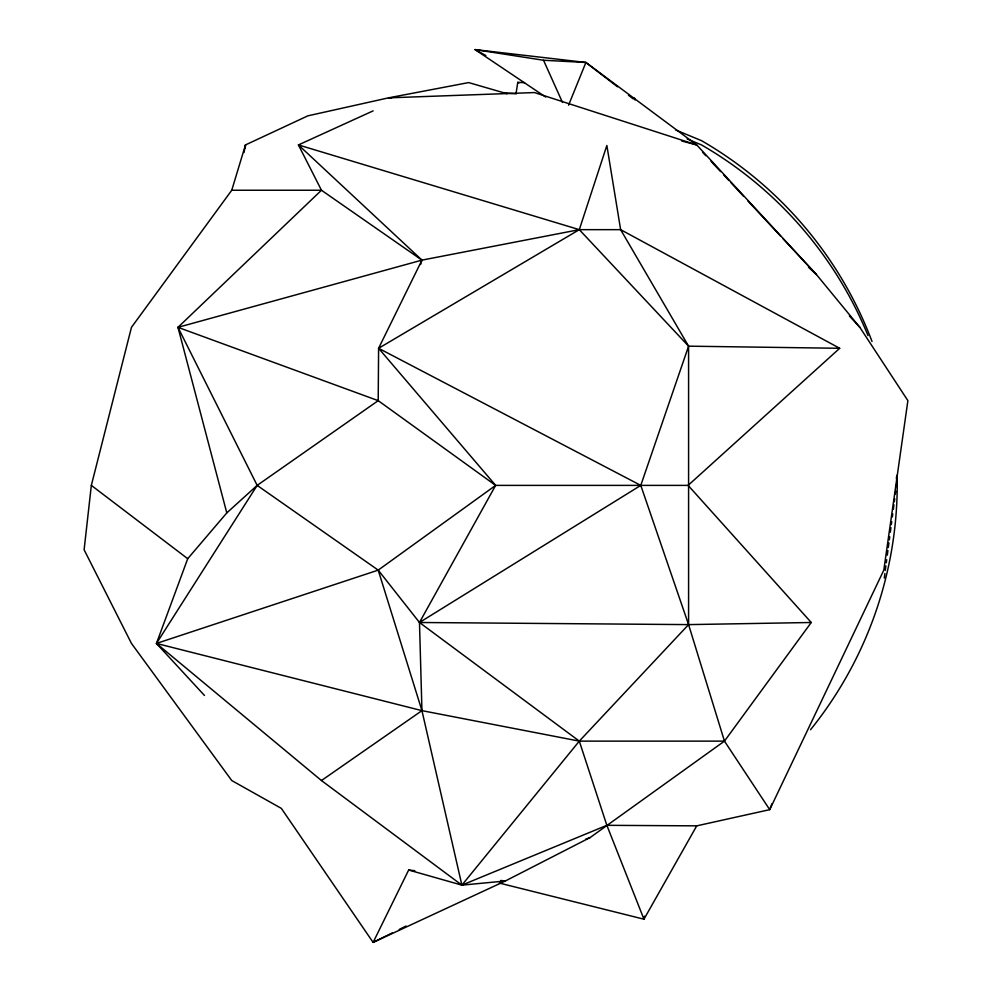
<?xml version="1.0" encoding="UTF-8"?>
<svg xmlns="http://www.w3.org/2000/svg" width="992" height="992" viewBox="0 0 992 992"><rect width="100%" height="100%" fill="white"/><g stroke="black" fill="none" stroke-linecap="round" stroke-linejoin="round"><path stroke-width="1.49" d="M507.098 93.732L468.646 82.584L388.542 97.848L307.867 115.841L245.47 144.931L231.756 190.241L131.465 327.335L91.338 485.386L84.109 549.779L131.465 643.436L231.756 780.543L281.344 808.381L373.116 942.4L408.667 870.021L461.888 885.137L606.856 825.319L696.731 825.852L769.718 809.658L724.458 741.123L688.584 624.613L688.584 346.171L620.632 229.66L606.856 145.464L579.303 229.66L378.597 348.291L378.212 400.656L257.164 485.386L226.796 512.901L187.724 558.707L156.451 643.436L204.488 695.479M245.322 147.709L245.47 144.931L244.02 152.52M884.294 578.038L884.901 573.45M885.298 570.4L885.906 565.824M886.302 562.774L886.712 559.724M887.307 555.136L887.914 550.56M888.311 547.51L888.919 542.922M889.316 539.871L889.725 536.821M890.32 532.245L890.928 527.657M891.324 524.607L891.734 521.556M892.329 516.981L892.738 513.918M893.346 509.342L893.941 504.767M894.35 501.716L894.747 498.654M895.354 494.078L895.751 491.028M896.359 486.452L897.239 479.744A391.567 391.567 0 0 0 897.214 475.131M516.113 93.099L517.762 82.373L524.607 82.696M644.478 916.211L643.957 919.2L499.336 883.066M420.571 264.566L421.947 260.127L579.303 229.66L620.632 229.66L839.691 348.291L688.113 485.386L495.64 485.386L378.212 570.127L156.451 643.436L321.458 780.543L461.888 885.137L505.325 880.995L590.104 837.558L724.458 741.123L811.245 622.492L688.113 485.386M321.458 780.543L421.947 710.644L419.48 622.492L495.64 485.386L378.597 348.291L421.947 260.127L298.431 144.931L579.303 229.66L688.584 346.171L640.782 485.386L688.584 624.613L579.303 741.123L461.888 885.137L421.947 710.644L378.212 570.127L257.164 485.386L177.977 327.335L321.458 190.241L298.431 144.931L373.116 110.868M771.85 803.867L769.718 809.658L883.81 570.127L907.891 400.656L859.828 327.335L816.428 274.548L696.731 144.931L585.9 62.471L475.056 49.6L545.712 97.055M568.577 105.177L585.9 62.471L617.52 86.8M696.731 825.852L643.957 919.2L606.856 825.319L579.303 741.123L419.48 622.492L378.212 570.127M257.164 485.386L156.451 643.436L421.947 710.644L579.303 741.123L724.458 741.123M392.361 932.84L373.116 942.4L505.325 880.995L500.712 880.474M399.243 929.43L406.112 926.007M585.751 839.17L590.104 837.558M226.796 512.901L177.977 327.335L421.947 260.127L321.458 190.241L231.756 190.241M502.733 92.802L516.41 93.831M811.245 622.492L688.584 624.613L419.48 622.492L640.782 485.386L378.597 348.291M688.584 346.171L839.691 348.291M485.869 55.564L475.056 49.6L543.529 60.252L585.9 62.471M391.629 98.072L388.542 97.848L534.452 92.566L696.731 144.931L681.74 141.013M408.667 870.021L414.805 870.716M177.977 327.335L378.212 400.656L495.64 485.386M517.762 82.373L519.014 82.869M675.688 129.964L701.456 140.628A391.567 391.567 0 0 1 872.03 341.508M687.146 138.954L701.456 144.882A391.567 391.567 0 0 1 868.025 335.594M91.338 485.386L187.724 558.707M628.457 95.22L633.33 98.964M808.48 267.232L816.428 274.548L782.713 238.328M702.646 152.309L705.808 155.707M711.066 161.361L720.552 171.554M723.714 174.939L728.984 180.606M731.092 182.863L743.727 196.453M747.943 200.979L780.605 236.059M849.375 315.94L859.828 327.335M543.529 60.252L562.476 102.424M634.508 98.034L635.016 100.043M896.359 477.288L897.239 483.997M897.165 476.296A391.567 391.567 0 0 1 810.526 729.728"/></g></svg>
